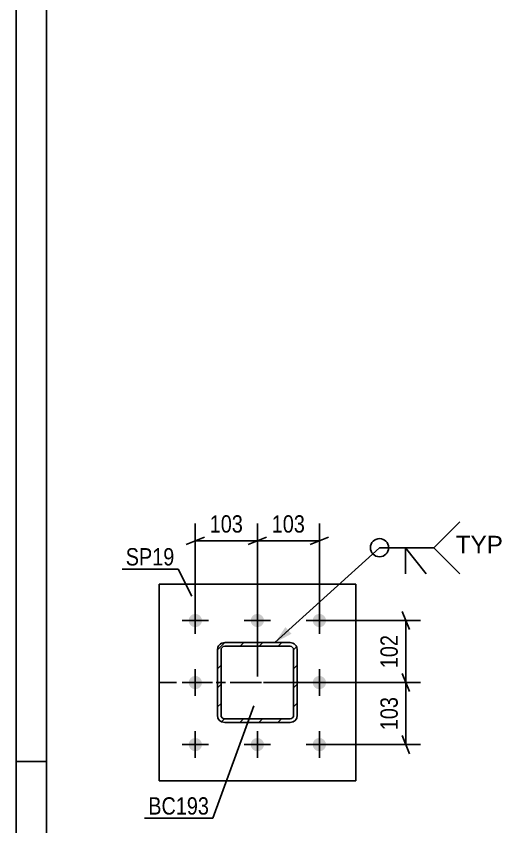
# Model space of a CAD drawing. Header units: millimetres. Extents: x 0 to 841, y 0 to 594.
# Drawn here: x 0 to 80.4, y 138.2 to 272.1 of the extents above; entities that cross this region are included whole.
import ezdxf

# ---------------------------------------------------------------- set-up
doc = ezdxf.new("R2010")
doc.units = ezdxf.units.MM
doc.linetypes.add('DXK_LINE_DOT2', pattern=[3.9198, 1.9599, -1.9599])
doc.linetypes.add('DXK_LINE_DOT3', pattern=[5.9187, 2.979, -0.9799, 0.9799, -0.9799])
doc.styles.add('Arial', font='ARIAL.TTF', dxfattribs={"height": 0.2})
doc.styles.add('Arial Narrow', font='ARIALN.TTF', dxfattribs={"height": 0.2})

# ---------------------------------------------------------------- blocks, each defined once
blk = doc.blocks.new('Unknown-318887337-1135')
at = {"color": 5, "linetype": 'Continuous'}
for p, q in [((0, 594), (0, 0)), ((5, 589), (5, 5)), ((5, 149), (0, 149))]:
    blk.add_line(p, q, dxfattribs=at)
blk = doc.blocks.new('Part-318887337-1721 - 1680')
at = {"linetype": 'Continuous'}
for points in [[(33.25, 161.94, -1), (33.25, 162.14, -1)], [(46.45, 161.94, -1), (46.45, 162.14, -1)]]:
    blk.add_hatch(color=30, dxfattribs=at).paths.add_polyline_path(points)
at = {"color": 2, "linetype": 'Continuous'}
for p, q in [((23.6, 145.79), (23.6, 178.29)), ((23.6, 178.29), (56.1, 178.29)), ((56.1, 145.79), (56.1, 178.29)), ((23.6, 145.79), (56.1, 145.79))]:
    blk.add_line(p, q, dxfattribs=at)
at = {"color": 7, "linetype": 'DXK_LINE_DOT3'}
blk.add_line((56.1, 162.04), (23.6, 162.04), dxfattribs=at)
at = {"color": 30, "linetype": 'DXK_LINE_DOT3'}
blk.add_line((46.45, 162.04), (33.25, 162.04), dxfattribs=at)
at = {"color": 30, "linetype": 'Continuous'}
for centre in [(33.25, 162.04), (46.45, 162.04)]:
    blk.add_circle(centre, 0.1, dxfattribs=at)
blk = doc.blocks.new('Bolt-318887337-1723 - 1680')
at = {"linetype": 'Continuous'}
for points in [[(29.6, 171.19, -1), (29.6, 173.39, -1)], [(39.85, 171.19, -1), (39.85, 173.39, -1)], [(50.1, 171.19, -1), (50.1, 173.39, -1)], [(29.6, 160.94, -1), (29.6, 163.14, -1)], [(50.1, 160.94, -1), (50.1, 163.14, -1)], [(29.6, 150.69, -1), (29.6, 152.89, -1)], [(39.85, 150.69, -1), (39.85, 152.89, -1)], [(50.1, 150.69, -1), (50.1, 152.89, -1)]]:
    blk.add_hatch(color=1, dxfattribs=at).paths.add_polyline_path(points)
at = {"color": 1, "linetype": 'Continuous'}
for p, q in [((29.6, 170.09), (29.6, 174.49)), ((39.85, 170.09), (39.85, 174.49)), ((50.1, 170.09), (50.1, 174.49)), ((31.8, 172.29), (27.4, 172.29)), ((42.05, 172.29), (37.65, 172.29)), ((52.3, 172.29), (47.9, 172.29)), ((29.6, 159.84), (29.6, 164.24)), ((50.1, 159.84), (50.1, 164.24)), ((31.8, 162.04), (27.4, 162.04)), ((52.3, 162.04), (47.9, 162.04)), ((29.6, 149.59), (29.6, 153.99)), ((39.85, 149.59), (39.85, 153.99)), ((50.1, 149.59), (50.1, 153.99)), ((31.8, 151.79), (27.4, 151.79)), ((42.05, 151.79), (37.65, 151.79)), ((52.3, 151.79), (47.9, 151.79))]:
    blk.add_line(p, q, dxfattribs=at)
blk = doc.blocks.new('Part-318887337-1799 - 1680')
at = {"linetype": 'Continuous'}
h = blk.add_hatch(dxfattribs=at)
h.set_pattern_fill('', scale=0.7, style=0, pattern_type=0)
h.set_pattern_definition([(45, (34.447, 168.6371), (-1.57154, 1.57154), [])])
h.paths.add_polyline_path([(45.25, 168.64), (34.45, 168.64), (33.99, 168.55), (33.6, 168.29), (33.34, 167.9), (33.25, 167.44), (33.25, 156.64), (33.34, 156.18), (33.6, 155.79), (33.99, 155.53), (34.45, 155.44), (45.25, 155.44), (45.71, 155.53), (46.1, 155.79), (46.36, 156.18), (46.45, 156.64), (46.45, 167.44), (46.36, 167.9), (46.1, 168.29), (45.71, 168.55)])
h.paths.add_polyline_path([(45.8, 167.67), (45.85, 167.44), (45.85, 156.64), (45.8, 156.41), (45.67, 156.21), (45.48, 156.08), (45.25, 156.04), (34.45, 156.04), (34.22, 156.08), (34.02, 156.21), (33.89, 156.41), (33.85, 156.64), (33.85, 167.44), (33.89, 167.67), (34.02, 167.86), (34.22, 167.99), (34.45, 168.04), (45.25, 168.04), (45.48, 167.99), (45.67, 167.86)])
at = {"color": 7, "linetype": 'DXK_LINE_DOT2'}
for p, q in [((33.25, 167.44), (33.34, 167.9)), ((33.25, 167.44), (33.25, 156.64)), ((33.89, 167.67), (33.85, 167.44)), ((33.85, 156.64), (33.85, 167.44)), ((34.02, 167.86), (33.89, 167.67)), ((33.99, 168.55), (34.45, 168.64)), ((34.22, 167.99), (34.02, 167.86)), ((34.45, 168.04), (34.22, 167.99)), ((34.45, 168.64), (45.25, 168.64)), ((34.45, 168.04), (45.25, 168.04)), ((45.25, 168.64), (45.71, 168.55)), ((45.48, 167.99), (45.25, 168.04)), ((45.67, 167.86), (45.48, 167.99)), ((45.8, 167.67), (45.67, 167.86)), ((45.85, 167.44), (45.8, 167.67)), ((45.85, 156.64), (45.85, 167.44)), ((46.36, 167.9), (46.45, 167.44)), ((46.45, 156.64), (46.45, 167.44)), ((33.34, 156.18), (33.25, 156.64)), ((33.85, 156.64), (33.89, 156.41)), ((33.89, 156.41), (34.02, 156.21)), ((34.45, 155.44), (33.99, 155.53)), ((34.02, 156.21), (34.22, 156.08)), ((34.22, 156.08), (34.45, 156.04)), ((34.45, 156.04), (45.25, 156.04)), ((34.45, 155.44), (45.25, 155.44)), ((45.25, 156.04), (45.48, 156.08)), ((45.71, 155.53), (45.25, 155.44)), ((45.48, 156.08), (45.67, 156.21)), ((45.67, 156.21), (45.8, 156.41)), ((45.8, 156.41), (45.85, 156.64)), ((46.45, 156.64), (46.36, 156.18))]:
    blk.add_line(p, q, dxfattribs=at)
at = {"color": 2, "linetype": 'Continuous'}
for p, q in [((33.34, 167.9), (33.25, 167.44)), ((33.25, 167.44), (33.25, 167.44)), ((33.25, 156.64), (33.25, 167.44)), ((33.85, 167.44), (33.89, 167.67)), ((33.85, 167.44), (33.85, 167.44)), ((33.85, 156.64), (33.85, 167.44)), ((33.89, 167.67), (34.02, 167.86)), ((34.45, 168.64), (33.99, 168.55)), ((34.02, 167.86), (34.22, 167.99)), ((34.22, 167.99), (34.45, 168.04)), ((34.45, 168.64), (34.45, 168.64)), ((34.45, 168.64), (45.25, 168.64)), ((34.45, 168.04), (34.45, 168.04)), ((34.45, 168.04), (45.25, 168.04)), ((45.25, 168.64), (45.25, 168.64)), ((45.71, 168.55), (45.25, 168.64)), ((45.25, 168.04), (45.25, 168.04)), ((45.25, 168.04), (45.48, 167.99)), ((45.48, 167.99), (45.67, 167.86)), ((45.67, 167.86), (45.8, 167.67)), ((45.8, 167.67), (45.85, 167.44)), ((45.85, 167.44), (45.85, 167.44)), ((45.85, 156.64), (45.85, 167.44)), ((46.45, 167.44), (46.36, 167.9)), ((46.45, 167.44), (46.45, 167.44)), ((46.45, 156.64), (46.45, 167.44)), ((33.25, 156.64), (33.25, 156.64)), ((33.25, 156.64), (33.34, 156.18)), ((33.85, 156.64), (33.85, 156.64)), ((33.89, 156.41), (33.85, 156.64)), ((34.02, 156.21), (33.89, 156.41)), ((33.99, 155.53), (34.45, 155.44)), ((34.22, 156.08), (34.02, 156.21)), ((34.45, 156.04), (34.22, 156.08)), ((34.45, 156.04), (34.45, 156.04)), ((34.45, 156.04), (45.25, 156.04)), ((34.45, 155.44), (34.45, 155.44)), ((34.45, 155.44), (45.25, 155.44)), ((45.48, 156.08), (45.25, 156.04)), ((45.25, 156.04), (45.25, 156.04)), ((45.25, 155.44), (45.71, 155.53)), ((45.25, 155.44), (45.25, 155.44)), ((45.67, 156.21), (45.48, 156.08)), ((45.8, 156.41), (45.67, 156.21)), ((45.85, 156.64), (45.8, 156.41)), ((45.85, 156.64), (45.85, 156.64)), ((46.36, 156.18), (46.45, 156.64)), ((46.45, 156.64), (46.45, 156.64))]:
    blk.add_line(p, q, dxfattribs=at)
at = {"color": 7, "linetype": 'DXK_LINE_DOT3'}
blk.add_line((39.85, 162.04), (39.85, 162.04), dxfattribs=at)
at = {"color": 7, "linetype": 'DXK_LINE_DOT2'}
for centre, start, end in [((34.45, 167.44), 112.5, 157.5), ((45.25, 167.44), 22.5, 67.5), ((34.45, 156.64), 202.5, 247.5), ((45.25, 156.64), 292.5, 337.5)]:
    blk.add_arc(centre, 1.2, start, end, dxfattribs=at)
at = {"color": 2, "linetype": 'Continuous'}
for centre, start, end in [((34.45, 167.44), 112.5, 157.5), ((45.25, 167.44), 22.5, 67.5), ((34.45, 156.64), 202.5, 247.5), ((45.25, 156.64), 292.5, 337.5)]:
    blk.add_arc(centre, 1.2, start, end, dxfattribs=at)
blk = doc.blocks.new('StraightDimension-318887337-1891 - 1680')
at = {"color": 7, "linetype": 'Continuous'}
for p, q in [((63.8, 163.54), (65, 160.54)), ((40.85, 162.04), (66.8, 162.04)), ((64.4, 151.79), (64.4, 162.04)), ((65, 150.29), (63.8, 153.29)), ((51.1, 151.79), (66.8, 151.79))]:
    blk.add_line(p, q, dxfattribs=at)
at = {"color": 0}
blk.add_wipeout([(63.65, 160.26), (59.45, 160.26), (59.45, 153.57), (63.65, 153.57)], dxfattribs=at)
at = {"color": 3, "style": 'Arial Narrow'}
blk.add_text('103', height=2.863, rotation=90.0002, dxfattribs=at).set_placement((63.05, 154.17))
blk = doc.blocks.new('StraightDimension-318887337-1872 - 1680')
at = {"color": 7, "linetype": 'Continuous'}
for p, q in [((29.6, 173.29), (29.6, 188.32)), ((39.85, 163.04), (39.85, 188.32)), ((28.1, 184.87), (31.1, 186.07)), ((29.6, 185.47), (39.85, 185.47)), ((41.35, 186.07), (38.35, 184.87))]:
    blk.add_line(p, q, dxfattribs=at)
at = {"color": 0}
blk.add_wipeout([(38.06, 186.22), (38.06, 190.42), (31.38, 190.42), (31.38, 186.22)], dxfattribs=at)
at = {"color": 3, "style": 'Arial Narrow'}
blk.add_text('103', height=2.863, dxfattribs=at).set_placement((31.98, 186.82))
blk = doc.blocks.new('StraightDimension-318887337-1882 - 1680')
at = {"color": 7, "linetype": 'Continuous'}
for p, q in [((39.85, 163.04), (39.85, 188.32)), ((50.1, 173.29), (50.1, 188.32)), ((38.35, 184.87), (41.35, 186.07)), ((39.85, 185.47), (50.1, 185.47)), ((51.6, 186.07), (48.6, 184.87))]:
    blk.add_line(p, q, dxfattribs=at)
at = {"color": 0}
blk.add_wipeout([(48.31, 186.22), (48.31, 190.42), (41.63, 190.42), (41.63, 186.22)], dxfattribs=at)
at = {"color": 3, "style": 'Arial Narrow'}
blk.add_text('103', height=2.863, dxfattribs=at).set_placement((42.23, 186.82))
blk = doc.blocks.new('StraightDimension-318887337-1899 - 1680')
at = {"color": 7, "linetype": 'Continuous'}
for p, q in [((63.8, 173.79), (65, 170.79)), ((51.1, 172.29), (66.8, 172.29)), ((64.4, 162.04), (64.4, 172.29)), ((65, 160.54), (63.8, 163.54)), ((40.85, 162.04), (66.8, 162.04))]:
    blk.add_line(p, q, dxfattribs=at)
at = {"color": 0}
blk.add_wipeout([(63.65, 170.51), (59.45, 170.51), (59.45, 163.82), (63.65, 163.82)], dxfattribs=at)
at = {"color": 3, "style": 'Arial Narrow'}
blk.add_text('102', height=2.863, rotation=90.0002, dxfattribs=at).set_placement((63.05, 164.42))
blk = doc.blocks.new('Mark-318887337-1717 - 1680')
at = {"color": 0}
blk.add_wipeout([(26.14, 181.39), (26.14, 184.39), (18.1, 184.39), (18.1, 181.39)], dxfattribs=at)
blk.add_wipeout([(26.14, 181.39), (26.14, 184.39), (18.1, 184.39), (18.1, 181.39)], dxfattribs=at)
at = {"color": 30, "linetype": 'Continuous'}
for p in [(17.5, 180.79), (29.05, 176.32)]:
    blk.add_line(p, (26.74, 180.79), dxfattribs=at)
at = {"color": 3, "style": 'Arial Narrow'}
blk.add_text('SP19', height=2.863, dxfattribs=at).set_placement((18.1, 181.39))
blk = doc.blocks.new('WeldMark-318887337-1907 - 1680')
at = {"linetype": 'Continuous'}
blk.add_hatch(color=30, dxfattribs=at).paths.add_polyline_path([(45.49, 170.1), (42.76, 168.64), (44.48, 171.21)])
at = {"color": 30, "linetype": 'Continuous'}
for p, q in [((42.76, 168.64), (60.04, 184.32)), ((60.04, 184.32), (69.04, 184.32))]:
    blk.add_line(p, q, dxfattribs=at)
at = {"color": 3, "linetype": 'Continuous'}
for q in [(67.75, 180.03), (64.32, 180.03)]:
    blk.add_line((64.32, 184.32), q, dxfattribs=at)
for start, end in [(90, 270), (270, 90)]:
    blk.add_arc((60.04, 184.32), 1.5, start, end, dxfattribs=at)
at = {"color": 0, "linetype": 'Continuous'}
blk.add_wipeout([(80.41, 183.42), (80.41, 186.42), (72.64, 186.42), (72.64, 183.42)], dxfattribs=at)
blk.add_wipeout([(80.41, 183.42), (80.41, 186.42), (72.64, 186.42), (72.64, 183.42)], dxfattribs=at)
at = {"color": 3, "linetype": 'Continuous'}
for q in [(73.32, 188.6), (73.32, 180.03)]:
    blk.add_line((69.04, 184.32), q, dxfattribs=at)
at = {"color": 3, "linetype": 'Continuous', "style": 'Arial'}
blk.add_text('TYP', height=2.865, dxfattribs=at).set_placement((72.64, 183.42))
blk = doc.blocks.new('Mark-318887337-1795 - 1680')
at = {"color": 0}
blk.add_wipeout([(31.87, 140.23), (31.87, 143.23), (21.82, 143.23), (21.82, 140.23)], dxfattribs=at)
blk.add_wipeout([(31.87, 140.23), (31.87, 143.23), (21.82, 143.23), (21.82, 140.23)], dxfattribs=at)
at = {"color": 30, "linetype": 'Continuous'}
for p in [(39.25, 158.2), (21.22, 139.63)]:
    blk.add_line(p, (32.47, 139.63), dxfattribs=at)
at = {"color": 3, "style": 'Arial Narrow'}
blk.add_text('BC193', height=2.863, dxfattribs=at).set_placement((21.82, 140.23))

msp = doc.modelspace()

# ---------------------------------------------------------------- block references
for name in ['Unknown-318887337-1135', 'Part-318887337-1721 - 1680', 'Bolt-318887337-1723 - 1680', 'Part-318887337-1799 - 1680']:
    msp.add_blockref(name, (0, 0))

# ---------------------------------------------------------------- next in the draw order: block references
for name in ['StraightDimension-318887337-1891 - 1680', 'Mark-318887337-1795 - 1680']:
    msp.add_blockref(name, (0, 0))

# ---------------------------------------------------------------- next in the draw order: block references
msp.add_blockref('StraightDimension-318887337-1872 - 1680', (0, 0))

# ---------------------------------------------------------------- next in the draw order: block references
for name in ['StraightDimension-318887337-1882 - 1680', 'Mark-318887337-1717 - 1680']:
    msp.add_blockref(name, (0, 0))

# ---------------------------------------------------------------- next in the draw order: block references
msp.add_blockref('StraightDimension-318887337-1899 - 1680', (0, 0))

# ---------------------------------------------------------------- next in the draw order: block references
msp.add_blockref('WeldMark-318887337-1907 - 1680', (0, 0))

doc.saveas('drawing.dxf')
